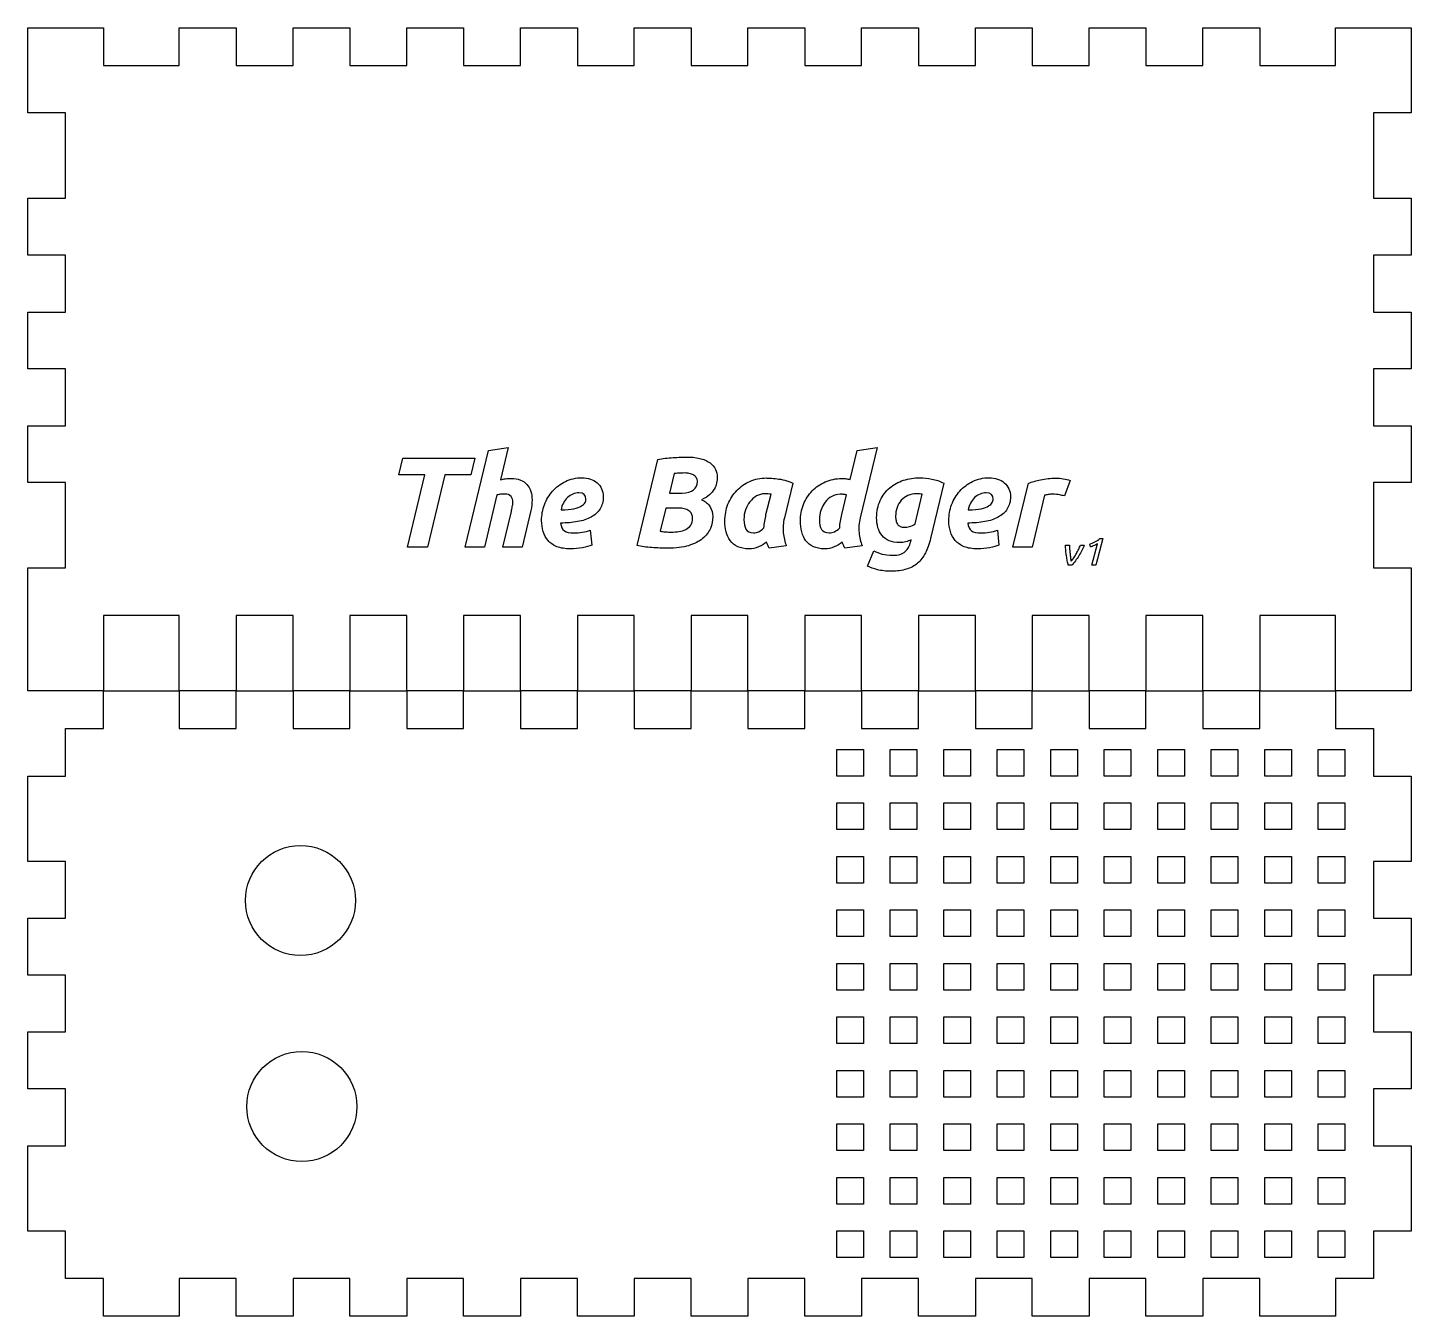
# Model space of a CAD drawing. Extents: x 6 to 364, y 2 to 138.
# Drawn here: x 6.4 to 152.4, y 2.4 to 138.3 of the extents above; entities that cross this region are included whole.
import ezdxf

# ---------------------------------------------------------------- set-up
doc = ezdxf.new("R2010")
doc.units = 0
doc.layers.add('cut', color=7, linetype='CONTINUOUS')
doc.layers.add('engrave', color=7, linetype='CONTINUOUS')

msp = doc.modelspace()

# ---------------------------------------------------------------- linework, layer by layer
at = {"layer": 'cut', "color": 1}
for points in [[(94.350077, 138.349995), (100.350082, 138.349995), (100.350082, 134.349991), (106.350087, 134.349991), (106.350087, 138.349995), (112.350092, 138.349995), (112.350092, 134.349991), (118.350097, 134.349991), (118.350097, 138.349995), (124.350102, 138.349995), (124.350102, 134.349991), (130.350107, 134.349991), (130.350107, 138.349995), (136.350112, 138.349995), (136.350112, 134.349991), (144.350119, 134.349991), (144.350119, 138.349995), (152.350125, 138.349995), (152.350125, 129.349987), (148.350122, 129.349987), (148.350122, 120.34998), (152.350125, 120.34998), (152.350125, 114.349975), (148.350122, 114.349975), (148.350122, 108.34997), (152.350125, 108.34997), (152.350125, 102.349965), (148.350122, 102.349965), (148.350122, 96.34996), (152.350125, 96.34996), (152.350125, 90.349955), (148.350122, 90.349955), (148.350122, 81.349948), (152.350125, 81.349948), (152.350125, 68.398826), (144.350119, 68.398826), (144.350119, 76.349944), (136.350112, 76.349944), (136.350112, 68.398826), (130.350107, 68.398826), (130.350107, 76.349944), (124.350102, 76.349944), (124.350102, 68.398826), (118.350097, 68.398826), (118.350097, 76.349944), (112.350092, 76.349944), (112.350092, 68.398826), (106.350087, 68.398826), (106.350087, 76.349944), (100.350082, 76.349944), (100.350082, 68.398826), (94.350077, 68.398826), (94.350077, 76.349944), (88.350073, 76.349944), (88.350073, 68.398826), (82.350068, 68.398826), (82.350068, 76.349944), (76.350063, 76.349944), (76.350063, 68.398826), (70.350058, 68.398826), (70.350058, 76.349944), (64.350053, 76.349944), (64.350053, 68.398826), (58.350048, 68.398826), (58.350048, 76.349944), (52.350043, 76.349944), (52.350043, 68.398826), (46.350038, 68.398826), (46.350038, 76.349944), (40.350033, 76.349944), (40.350033, 68.398826), (34.350028, 68.398826), (34.350028, 76.349944), (28.350023, 76.349944), (28.350023, 68.398826), (22.350018, 68.398826), (22.350018, 76.349944), (14.350012, 76.349944), (14.350012, 68.398826), (6.350005, 68.398826), (6.350005, 81.349948), (10.350008, 81.349948), (10.350008, 90.349955), (6.350005, 90.349955), (6.350005, 96.34996), (10.350008, 96.34996), (10.350008, 102.349965), (6.350005, 102.349965), (6.350005, 108.34997), (10.350008, 108.34997), (10.350008, 114.349975), (6.350005, 114.349975), (6.350005, 120.34998), (10.350008, 120.34998), (10.350008, 129.349987), (6.350005, 129.349987), (6.350005, 138.349995), (14.350012, 138.349995), (14.350012, 134.349991), (22.350018, 134.349991), (22.350018, 138.349995), (28.350023, 138.349995), (28.350023, 134.349991), (34.350028, 134.349991), (34.350028, 138.349995), (40.350033, 138.349995), (40.350033, 134.349991), (46.350038, 134.349991), (46.350038, 138.349995), (52.350043, 138.349995), (52.350043, 134.349991), (58.350048, 134.349991), (58.350048, 138.349995), (64.350053, 138.349995), (64.350053, 134.349991), (70.350058, 134.349991), (70.350058, 138.349995), (76.350063, 138.349995), (76.350063, 134.349991), (82.350068, 134.349991), (82.350068, 138.349995), (88.350073, 138.349995), (88.350073, 134.349991), (94.350077, 134.349991), (94.350077, 138.349995)], [(94.350077, 64.398826), (100.350082, 64.398826), (100.350082, 68.398829), (106.350087, 68.398829), (106.350087, 64.398826), (112.350092, 64.398826), (112.350092, 68.398829), (118.350097, 68.398829), (118.350097, 64.398826), (124.350102, 64.398826), (124.350102, 68.398829), (130.350107, 68.398829), (130.350107, 64.398826), (136.350112, 64.398826), (136.350112, 68.398829), (144.350119, 68.398829), (144.350119, 64.398826), (148.350122, 64.398826), (148.350122, 59.398822), (152.350125, 59.398822), (152.350125, 50.398814), (148.350122, 50.398814), (148.350122, 44.398809), (152.350125, 44.398809), (152.350125, 38.398804), (148.350122, 38.398804), (148.350122, 32.398799), (152.350125, 32.398799), (152.350125, 26.398794), (148.350122, 26.398794), (148.350122, 20.39879), (152.350125, 20.39879), (152.350125, 11.398782), (148.350122, 11.398782), (148.350122, 6.398778), (144.350119, 6.398778), (144.350119, 2.398775), (136.350112, 2.398775), (136.350112, 6.398778), (130.350107, 6.398778), (130.350107, 2.398775), (124.350102, 2.398775), (124.350102, 6.398778), (118.350097, 6.398778), (118.350097, 2.398775), (112.350092, 2.398775), (112.350092, 6.398778), (106.350087, 6.398778), (106.350087, 2.398775), (100.350082, 2.398775), (100.350082, 6.398778), (94.350077, 6.398778), (94.350077, 2.398775), (88.350073, 2.398775), (88.350073, 6.398778), (82.350068, 6.398778), (82.350068, 2.398775), (76.350063, 2.398775), (76.350063, 6.398778), (70.350058, 6.398778), (70.350058, 2.398775), (64.350053, 2.398775), (64.350053, 6.398778), (58.350048, 6.398778), (58.350048, 2.398775), (52.350043, 2.398775), (52.350043, 6.398778), (46.350038, 6.398778), (46.350038, 2.398775), (40.350033, 2.398775), (40.350033, 6.398778), (34.350028, 6.398778), (34.350028, 2.398775), (28.350023, 2.398775), (28.350023, 6.398778), (22.350018, 6.398778), (22.350018, 2.398775), (14.350012, 2.398775), (14.350012, 6.398778), (10.350008, 6.398778), (10.350008, 11.398782), (6.350005, 11.398782), (6.350005, 20.39879), (10.350008, 20.39879), (10.350008, 26.398794), (6.350005, 26.398794), (6.350005, 32.398799), (10.350008, 32.398799), (10.350008, 38.398804), (6.350005, 38.398804), (6.350005, 44.398809), (10.350008, 44.398809), (10.350008, 50.398814), (6.350005, 50.398814), (6.350005, 59.398822), (10.350008, 59.398822), (10.350008, 64.398826), (14.350012, 64.398826), (14.350012, 68.398829), (22.350018, 68.398829), (22.350018, 64.398826), (28.350023, 64.398826), (28.350023, 68.398829), (34.350028, 68.398829), (34.350028, 64.398826), (40.350033, 64.398826), (40.350033, 68.398829), (46.350038, 68.398829), (46.350038, 64.398826), (52.350043, 64.398826), (52.350043, 68.398829), (58.350048, 68.398829), (58.350048, 64.398826), (64.350053, 64.398826), (64.350053, 68.398829), (70.350058, 68.398829), (70.350058, 64.398826), (76.350063, 64.398826), (76.350063, 68.398829), (82.350068, 68.398829), (82.350068, 64.398826), (88.350073, 64.398826), (88.350073, 68.398829), (94.350077, 68.398829), (94.350077, 64.398826)], [(91.722092, 62.210046), (94.544331, 62.210046), (94.544331, 59.387746), (91.722092, 59.387746), (91.722092, 62.210046)], [(97.366571, 62.209978), (100.188804, 62.209978), (100.188804, 59.387683), (97.366571, 59.387683), (97.366571, 62.209978)], [(103.011052, 62.209978), (105.833288, 62.209978), (105.833288, 59.387681), (103.011052, 59.387681), (103.011052, 62.209978)], [(108.655505, 62.210046), (111.477741, 62.210046), (111.477741, 59.387749), (108.655505, 59.387749), (108.655505, 62.210046)], [(114.299992, 62.210046), (117.122225, 62.210046), (117.122225, 59.387751), (114.299992, 59.387751), (114.299992, 62.210046)], [(119.944453, 62.210046), (122.766689, 62.210046), (122.766689, 59.387749), (119.944453, 59.387749), (119.944453, 62.210046)], [(125.588923, 62.210105), (128.411159, 62.210105), (128.411159, 59.387808), (125.588923, 59.387808), (125.588923, 62.210105)], [(131.233384, 62.210046), (134.055615, 62.210046), (134.055615, 59.387753), (131.233384, 59.387753), (131.233384, 62.210046)], [(136.877874, 62.210046), (139.700107, 62.210046), (139.700107, 59.387751), (136.877874, 59.387751), (136.877874, 62.210046)], [(142.522318, 62.210105), (145.344552, 62.210105), (145.344552, 59.38781), (142.522318, 59.38781), (142.522318, 62.210105)], [(91.722092, 56.56561), (94.544333, 56.56561), (94.544333, 53.743308), (91.722092, 53.743308), (91.722092, 56.56561)], [(97.366571, 56.565559), (100.188807, 56.565559), (100.188807, 53.743262), (97.366571, 53.743262), (97.366571, 56.565559)], [(103.011052, 56.565559), (105.83329, 56.565559), (105.83329, 53.743259), (103.011052, 53.743259), (103.011052, 56.565559)], [(108.655505, 56.565618), (111.477743, 56.565618), (111.477743, 53.743319), (108.655505, 53.743319), (108.655505, 56.565618)], [(114.299992, 56.565618), (117.122228, 56.565618), (117.122228, 53.743321), (114.299992, 53.743321), (114.299992, 56.565618)], [(119.944453, 56.565618), (122.766691, 56.565618), (122.766691, 53.743319), (119.944453, 53.743319), (119.944453, 56.565618)], [(125.588923, 56.565677), (128.411161, 56.565677), (128.411161, 53.743378), (125.588923, 53.743378), (125.588923, 56.565677)], [(131.233384, 56.565627), (134.055618, 56.565627), (134.055618, 53.743332), (131.233384, 53.743332), (131.233384, 56.565627)], [(136.877874, 56.565627), (139.70011, 56.565627), (139.70011, 53.74333), (136.877874, 53.74333), (136.877874, 56.565627)], [(142.522318, 56.565689), (145.344554, 56.565689), (145.344554, 53.743392), (142.522318, 53.743392), (142.522318, 56.565689)], [(91.722092, 50.921081), (94.544333, 50.921081), (94.544333, 48.098779), (91.722092, 48.098779), (91.722092, 50.921081)], [(97.366571, 50.921027), (100.188807, 50.921027), (100.188807, 48.09873), (97.366571, 48.09873), (97.366571, 50.921027)], [(103.011052, 50.921018), (105.83329, 50.921018), (105.83329, 48.098719), (103.011052, 48.098719), (103.011052, 50.921018)], [(108.655505, 50.921089), (111.477743, 50.921089), (111.477743, 48.098789), (108.655505, 48.098789), (108.655505, 50.921089)], [(114.299992, 50.921097), (117.122228, 50.921097), (117.122228, 48.098801), (114.299992, 48.098801), (114.299992, 50.921097)], [(119.944453, 50.921089), (122.766691, 50.921089), (122.766691, 48.098789), (119.944453, 48.098789), (119.944453, 50.921089)], [(125.588923, 50.921157), (128.411161, 50.921157), (128.411161, 48.098857), (125.588923, 48.098857), (125.588923, 50.921157)], [(131.233384, 50.921106), (134.055618, 50.921106), (134.055618, 48.098811), (131.233384, 48.098811), (131.233384, 50.921106)], [(136.877874, 50.921097), (139.70011, 50.921097), (139.70011, 48.098801), (136.877874, 48.098801), (136.877874, 50.921097)], [(142.522318, 50.921165), (145.344554, 50.921165), (145.344554, 48.098868), (142.522318, 48.098868), (142.522318, 50.921165)], [(40.946672, 46.265797), (40.946672, 46.265797)], [(91.722092, 45.276636), (94.544336, 45.276636), (94.544336, 42.454332), (91.722092, 42.454332), (91.722092, 45.276636)], [(97.366571, 45.276599), (100.188809, 45.276599), (100.188809, 42.4543), (97.366571, 42.4543), (97.366571, 45.276599)], [(103.011052, 45.276582), (105.833293, 45.276582), (105.833293, 42.454281), (103.011052, 42.454281), (103.011052, 45.276582)], [(108.655505, 45.276653), (111.477746, 45.276653), (111.477746, 42.454351), (108.655505, 42.454351), (108.655505, 45.276653)], [(114.299992, 45.27667), (117.12223, 45.27667), (117.12223, 42.45437), (114.299992, 42.45437), (114.299992, 45.27667)], [(119.944453, 45.276653), (122.766694, 45.276653), (122.766694, 42.454351), (119.944453, 42.454351), (119.944453, 45.276653)], [(125.588923, 45.276721), (128.411164, 45.276721), (128.411164, 42.454419), (125.588923, 42.454419), (125.588923, 45.276721)], [(131.233384, 45.276687), (134.05562, 45.276687), (134.05562, 42.45439), (131.233384, 42.45439), (131.233384, 45.276687)], [(136.877874, 45.27667), (139.700112, 45.27667), (139.700112, 42.45437), (136.877874, 42.45437), (136.877874, 45.27667)], [(142.522318, 45.276738), (145.344556, 45.276738), (145.344556, 42.454438), (142.522318, 42.454438), (142.522318, 45.276738)], [(91.722092, 39.632113), (94.544333, 39.632113), (94.544333, 36.809811), (91.722092, 36.809811), (91.722092, 39.632113)], [(97.366571, 39.632087), (100.188807, 39.632087), (100.188807, 36.809791), (97.366571, 36.809791), (97.366571, 39.632087)], [(103.011052, 39.63207), (105.83329, 39.63207), (105.83329, 36.809771), (103.011052, 36.809771), (103.011052, 39.63207)], [(108.655505, 39.63213), (111.477743, 39.63213), (111.477743, 36.80983), (108.655505, 36.80983), (108.655505, 39.63213)], [(114.299992, 39.632155), (117.122228, 39.632155), (117.122228, 36.809858), (114.299992, 36.809858), (114.299992, 39.632155)], [(119.944453, 39.632138), (122.766691, 39.632138), (122.766691, 36.809838), (119.944453, 36.809838), (119.944453, 39.632138)], [(125.588923, 39.6322), (128.411161, 39.6322), (128.411161, 36.809901), (125.588923, 36.809901), (125.588923, 39.6322)], [(131.233384, 39.632172), (134.055618, 39.632172), (134.055618, 36.809877), (131.233384, 36.809877), (131.233384, 39.632172)], [(136.877874, 39.632155), (139.70011, 39.632155), (139.70011, 36.809858), (136.877874, 36.809858), (136.877874, 39.632155)], [(142.522318, 39.632217), (145.344554, 39.632217), (145.344554, 36.80992), (142.522318, 36.80992), (142.522318, 39.632217)], [(91.722092, 33.987685), (94.544336, 33.987685), (94.544336, 31.165381), (91.722092, 31.165381), (91.722092, 33.987685)], [(97.366571, 33.98766), (100.188809, 33.98766), (100.188809, 31.16536), (97.366571, 31.16536), (97.366571, 33.98766)], [(103.011052, 33.987651), (105.833293, 33.987651), (105.833293, 31.165349), (103.011052, 31.165349), (103.011052, 33.987651)], [(108.655505, 33.987702), (111.477746, 33.987702), (111.477746, 31.1654), (108.655505, 31.1654), (108.655505, 33.987702)], [(114.299992, 33.987719), (117.12223, 33.987719), (117.12223, 31.165419), (114.299992, 31.165419), (114.299992, 33.987719)], [(119.944453, 33.987702), (122.766694, 33.987702), (122.766694, 31.1654), (119.944453, 31.1654), (119.944453, 33.987702)], [(125.588923, 33.987764), (128.411164, 33.987764), (128.411164, 31.165462), (125.588923, 31.165462), (125.588923, 33.987764)], [(131.233384, 33.987764), (134.05562, 33.987764), (134.05562, 31.165467), (131.233384, 31.165467), (131.233384, 33.987764)], [(136.877874, 33.987727), (139.700112, 33.987727), (139.700112, 31.165428), (136.877874, 31.165428), (136.877874, 33.987727)], [(142.522318, 33.98779), (145.344556, 33.98779), (145.344556, 31.16549), (142.522318, 31.16549), (142.522318, 33.98779)], [(91.722092, 28.343131), (94.544336, 28.343131), (94.544336, 25.520826), (91.722092, 25.520826), (91.722092, 28.343131)], [(97.366571, 28.343131), (100.188809, 28.343131), (100.188809, 25.520831), (97.366571, 25.520831), (97.366571, 28.343131)], [(103.011052, 28.343094), (105.833293, 28.343094), (105.833293, 25.520792), (103.011052, 25.520792), (103.011052, 28.343094)], [(108.655505, 28.343164), (111.477746, 28.343164), (111.477746, 25.520863), (108.655505, 25.520863), (108.655505, 28.343164)], [(114.299992, 28.343198), (117.12223, 28.343198), (117.12223, 25.520899), (114.299992, 25.520899), (114.299992, 28.343198)], [(119.944453, 28.343164), (122.766694, 28.343164), (122.766694, 25.520863), (119.944453, 25.520863), (119.944453, 28.343164)], [(125.588923, 28.343215), (128.411164, 28.343215), (128.411164, 25.520913), (125.588923, 25.520913), (125.588923, 28.343215)], [(131.233384, 28.343215), (134.05562, 28.343215), (134.05562, 25.520919), (131.233384, 25.520919), (131.233384, 28.343215)], [(136.877874, 28.343198), (139.700112, 28.343198), (139.700112, 25.520899), (136.877874, 25.520899), (136.877874, 28.343198)], [(142.522318, 28.343266), (145.344556, 28.343266), (145.344556, 25.520967), (142.522318, 25.520967), (142.522318, 28.343266)], [(41.085031, 24.531809), (41.085031, 24.531809)], [(91.722092, 22.698703), (94.544338, 22.698703), (94.544338, 19.876396), (91.722092, 19.876396), (91.722092, 22.698703)], [(97.366571, 22.698703), (100.188812, 22.698703), (100.188812, 19.876401), (97.366571, 19.876401), (97.366571, 22.698703)], [(103.011052, 22.698666), (105.833295, 22.698666), (105.833295, 19.876362), (103.011052, 19.876362), (103.011052, 22.698666)], [(108.655505, 22.698737), (111.477748, 22.698737), (111.477748, 19.876433), (108.655505, 19.876433), (108.655505, 22.698737)], [(114.299992, 22.698771), (117.122232, 22.698771), (117.122232, 19.876469), (114.299992, 19.876469), (114.299992, 22.698771)], [(119.944453, 22.698737), (122.766696, 22.698737), (122.766696, 19.876433), (119.944453, 19.876433), (119.944453, 22.698737)], [(125.588923, 22.698805), (128.411166, 22.698805), (128.411166, 19.8765), (125.588923, 19.8765), (125.588923, 22.698805)], [(131.233384, 22.698805), (134.055622, 22.698805), (134.055622, 19.876505), (131.233384, 19.876505), (131.233384, 22.698805)], [(136.877874, 22.698771), (139.700115, 22.698771), (139.700115, 19.876469), (136.877874, 19.876469), (136.877874, 22.698771)], [(142.522318, 22.698839), (145.344559, 22.698839), (145.344559, 19.876537), (142.522318, 19.876537), (142.522318, 22.698839)], [(91.722075, 17.05425), (94.544321, 17.05425), (94.544321, 14.231944), (91.722075, 14.231944), (91.722075, 17.05425)], [(97.366571, 17.054267), (100.188812, 17.054267), (100.188812, 14.231965), (97.366571, 14.231965), (97.366571, 17.054267)], [(103.011035, 17.05423), (105.833278, 17.05423), (105.833278, 14.231926), (103.011035, 14.231926), (103.011035, 17.05423)], [(108.655488, 17.054284), (111.477731, 17.054284), (111.477731, 14.23198), (108.655488, 14.23198), (108.655488, 17.054284)], [(114.299992, 17.054318), (117.122232, 17.054318), (117.122232, 14.232016), (114.299992, 14.232016), (114.299992, 17.054318)], [(119.944436, 17.054284), (122.766679, 17.054284), (122.766679, 14.23198), (119.944436, 14.23198), (119.944436, 17.054284)], [(125.588906, 17.054352), (128.411149, 17.054352), (128.411149, 14.232047), (125.588906, 14.232047), (125.588906, 17.054352)], [(131.233384, 17.054369), (134.055622, 17.054369), (134.055622, 14.232069), (131.233384, 14.232069), (131.233384, 17.054369)], [(136.877874, 17.054335), (139.700115, 17.054335), (139.700115, 14.232033), (136.877874, 14.232033), (136.877874, 17.054335)], [(142.522318, 17.054386), (145.344559, 17.054386), (145.344559, 14.232084), (142.522318, 14.232084), (142.522318, 17.054386)], [(91.722075, 11.409823), (94.544324, 11.409823), (94.544324, 8.587514), (91.722075, 8.587514), (91.722075, 11.409823)], [(97.366571, 11.40984), (100.188814, 11.40984), (100.188814, 8.587535), (97.366571, 8.587535), (97.366571, 11.40984)], [(103.011035, 11.409806), (105.833281, 11.409806), (105.833281, 8.587499), (103.011035, 8.587499), (103.011035, 11.409806)], [(108.655488, 11.409857), (111.477733, 11.409857), (111.477733, 8.58755), (108.655488, 8.58755), (108.655488, 11.409857)], [(114.299992, 11.40989), (117.122235, 11.40989), (117.122235, 8.587586), (114.299992, 8.587586), (114.299992, 11.40989)], [(119.944436, 11.409857), (122.766682, 11.409857), (122.766682, 8.58755), (119.944436, 8.58755), (119.944436, 11.409857)], [(125.588906, 11.409924), (128.411151, 11.409924), (128.411151, 8.587618), (125.588906, 8.587618), (125.588906, 11.409924)], [(131.233384, 11.409941), (134.055625, 11.409941), (134.055625, 8.587639), (131.233384, 8.587639), (131.233384, 11.409941)], [(136.877874, 11.409907), (139.700117, 11.409907), (139.700117, 8.587603), (136.877874, 8.587603), (136.877874, 11.409907)], [(142.522318, 11.409958), (145.344561, 11.409958), (145.344561, 8.587654), (142.522318, 8.587654), (142.522318, 11.409958)]]:
    msp.add_lwpolyline(points, dxfattribs=at)
for points in [[(29.332209, 46.265797), (29.332209, 49.473041), (31.932195, 52.073029), (35.139441, 52.073029)], [(35.139441, 52.073029), (38.346687, 52.073029), (40.946672, 49.473041), (40.946672, 46.265797)], [(35.139441, 40.458565), (31.932195, 40.458565), (29.332209, 43.05855), (29.332209, 46.265797)], [(40.946672, 46.265797), (40.946672, 43.05855), (38.346687, 40.458565), (35.139441, 40.458565)], [(29.470567, 24.531809), (29.470567, 27.739052), (32.070553, 30.339041), (35.277799, 30.339041)], [(35.277799, 30.339041), (38.485045, 30.339041), (41.085031, 27.739052), (41.085031, 24.531809)], [(35.277799, 18.724577), (32.070553, 18.724577), (29.470567, 21.324561), (29.470567, 24.531809)], [(41.085031, 24.531809), (41.085031, 21.324561), (38.485045, 18.724577), (35.277799, 18.724577)]]:
    msp.add_open_spline(points, degree=3, dxfattribs=at)
at = {"layer": 'engrave', "color": 3}
for points in [[(55.8597, 89.053302), (54.54567, 83.553349), (52.527217, 83.553349), (54.96562, 93.740451), (57.065353, 94.065571), (56.239006, 90.665355)], [(93.141218, 90.678902), (93.872738, 93.740451), (95.972475, 94.065571), (94.184312, 86.628445)], [(53.546603, 92.941198), (53.11311, 91.166582), (50.363134, 91.166582), (48.534334, 83.553349), (46.421051, 83.553349), (48.249851, 91.166582), (45.499878, 91.166582), (45.933371, 92.941198), (53.546603, 92.941198)], [(70.666009, 83.715909), (72.833475, 92.792184)], [(74.567452, 91.302048), (74.079772, 89.242955)], [(116.354084, 90.570528), (115.75803, 88.944928)], [(74.079772, 89.242955), (75.407345, 89.242955)], [(84.256076, 86.980659), (84.784398, 89.121035)], [(87.073785, 90.313142), (86.193252, 86.628445)], [(92.247138, 86.980659), (92.748365, 89.066848)], [(99.980171, 86.018845), (100.725238, 89.121035)], [(103.014627, 90.313142), (101.619318, 84.447429)], [(113.644748, 89.026208), (112.330721, 83.553349), (110.312265, 83.553349), (111.937868, 90.299595)], [(73.686918, 87.657992), (73.104409, 85.219592)], [(75.149958, 87.657992), (73.686918, 87.657992)], [(59.436022, 87.400605), (58.514849, 83.553349), (56.496393, 83.553349), (57.390473, 87.319325)], [(65.714273, 85.341512), (65.863286, 83.756549)], [(108.682643, 85.341512), (108.831656, 83.756549)], [(86.396452, 83.688816), (84.594745, 83.431429)], [(94.387512, 83.688816), (92.585805, 83.431429)], [(99.519585, 84.068123), (99.573771, 84.325509)], [(115.861349, 83.753691), (116.276828, 83.753691)], [(117.426008, 83.753691), (117.841487, 83.753691)], [(118.484469, 83.563127), (118.418169, 83.875328)], [(119.48781, 84.45513), (119.78395, 84.45513), (119.050231, 81.645319), (118.63917, 81.645319), (119.227031, 83.895601)], [(94.967899, 81.54844), (95.645235, 83.146949)], [(116.52875, 81.645319), (116.153049, 81.645319)]]:
    msp.add_lwpolyline(points, dxfattribs=at)
for points in [[(72.833475, 92.792184), (73.348246, 92.891518), (73.885597, 92.959251), (74.445532, 92.995384)], [(74.445532, 92.995384), (75.014486, 93.0315), (75.533775, 93.049563), (76.003398, 93.049571)], [(76.003398, 93.049571), (76.545259, 93.049563), (77.010361, 92.99086), (77.398708, 92.873464)], [(77.398708, 92.873464), (77.796068, 92.765083), (78.116673, 92.616069), (78.360521, 92.426424)], [(78.360521, 92.426424), (78.613384, 92.236763), (78.798521, 92.010985), (78.915934, 91.749091)], [(56.239006, 90.665355), (56.419623, 90.701474), (56.600245, 90.733083), (56.780873, 90.760182)], [(56.780873, 90.760182), (56.970521, 90.787275), (57.155658, 90.800816), (57.336286, 90.800822)], [(57.336286, 90.800822), (57.724618, 90.800816), (58.05877, 90.742114), (58.338742, 90.624715)], [(58.338742, 90.624715), (58.618698, 90.516336), (58.848992, 90.358291), (59.029622, 90.150582)], [(63.086217, 90.475702), (63.619047, 90.737598), (64.206069, 90.868549), (64.847284, 90.868555)], [(64.847284, 90.868555), (65.163367, 90.868549), (65.456878, 90.823394), (65.72782, 90.733088)], [(65.72782, 90.733088), (65.998745, 90.642771), (66.233554, 90.51182), (66.432246, 90.340235)], [(75.055132, 91.342688), (74.838379, 91.333657), (74.675819, 91.32011), (74.567452, 91.302048)], [(75.664732, 91.369782), (75.475073, 91.369776), (75.271873, 91.36075), (75.055132, 91.342688)], [(76.165958, 91.315595), (76.003393, 91.351714), (75.836317, 91.369776), (75.664732, 91.369782)], [(76.599454, 91.166582), (76.47301, 91.238825), (76.328513, 91.288496), (76.165958, 91.315595)], [(76.897481, 90.868555), (76.825224, 90.994985), (76.725881, 91.094327), (76.599454, 91.166582)], [(77.019401, 90.435062), (77.019393, 90.606647), (76.978753, 90.751145), (76.897481, 90.868555)], [(78.915934, 91.749091), (79.042361, 91.496211), (79.105579, 91.225278), (79.105588, 90.936288)], [(79.105588, 90.936288), (79.105579, 90.737598), (79.08301, 90.529883), (79.037854, 90.313142)], [(82.562742, 90.489248), (83.095572, 90.724051), (83.673563, 90.841456), (84.296716, 90.841462)], [(84.296716, 90.841462), (84.37799, 90.841456), (84.517972, 90.836946), (84.716665, 90.827915)], [(84.716665, 90.827915), (84.924372, 90.818884), (85.159181, 90.7963), (85.421092, 90.760182)], [(85.421092, 90.760182), (85.682985, 90.733088), (85.958434, 90.683411), (86.247438, 90.611168)], [(86.247438, 90.611168), (86.536425, 90.538914), (86.811874, 90.439571), (87.073785, 90.313142)], [(90.513162, 90.435062), (91.045995, 90.669865), (91.628502, 90.787269), (92.260685, 90.787275)], [(92.260685, 90.787275), (92.423237, 90.787269), (92.57225, 90.778244), (92.707725, 90.760182)], [(92.707725, 90.760182), (92.852214, 90.742119), (92.996712, 90.71502), (93.141218, 90.678902)], [(97.311475, 89.798368), (97.735935, 90.150576), (98.219099, 90.416994), (98.760971, 90.597622)], [(98.760971, 90.597622), (99.311863, 90.778238), (99.885339, 90.868549), (100.481398, 90.868555)], [(100.481398, 90.868555), (100.914886, 90.868549), (101.343863, 90.823394), (101.768334, 90.733088)], [(101.768334, 90.733088), (102.192788, 90.642771), (102.608219, 90.502789), (103.014627, 90.313142)], [(106.05459, 90.475702), (106.58742, 90.737598), (107.174442, 90.868549), (107.815656, 90.868555)], [(107.815656, 90.868555), (108.13174, 90.868549), (108.425251, 90.823394), (108.69619, 90.733088)], [(108.69619, 90.733088), (108.967117, 90.642771), (109.201926, 90.51182), (109.400619, 90.340235)], [(111.937868, 90.299595), (112.326203, 90.426025), (112.759696, 90.543429), (113.238348, 90.651808)], [(113.238348, 90.651808), (113.726025, 90.769207), (114.272407, 90.827909), (114.877497, 90.827915)], [(114.877497, 90.827915), (115.103269, 90.827909), (115.351625, 90.805337), (115.622564, 90.760182)], [(115.622564, 90.760182), (115.902523, 90.724051), (116.146363, 90.660834), (116.354084, 90.570528)], [(56.239006, 89.121035), (56.112565, 89.102973), (55.98613, 89.080389), (55.8597, 89.053302)], [(56.658953, 89.148128), (56.51445, 89.148123), (56.374467, 89.139097), (56.239006, 89.121035)], [(57.349833, 88.890742), (57.232423, 89.062327), (57.00213, 89.148123), (56.658953, 89.148128)], [(59.029622, 90.150582), (59.210236, 89.951891), (59.345703, 89.712567), (59.436022, 89.432608)], [(59.436022, 89.432608), (59.526325, 89.152638), (59.571481, 88.850096), (59.571489, 88.524982)], [(60.878107, 88.023752), (61.08582, 88.565616), (61.374816, 89.044265), (61.745094, 89.459702)], [(61.745094, 89.459702), (62.115367, 89.884158), (62.562407, 90.222825), (63.086217, 90.475702)], [(64.522164, 89.270048), (64.061571, 89.270043), (63.655171, 89.102967), (63.302964, 88.768822)], [(65.253684, 88.619808), (65.253678, 89.053296), (65.009838, 89.270043), (64.522164, 89.270048)], [(66.432246, 90.340235), (66.639954, 90.168638), (66.797998, 89.956407), (66.90638, 89.703542)], [(66.90638, 89.703542), (67.023776, 89.459696), (67.082478, 89.179731), (67.082486, 88.863648)], [(75.407345, 89.242955), (75.949206, 89.242949), (76.35109, 89.360354), (76.613001, 89.595168)], [(76.613001, 89.595168), (76.883926, 89.829971), (77.019393, 90.109936), (77.019401, 90.435062)], [(78.292788, 89.066848), (78.085064, 88.877189), (77.809615, 88.705598), (77.466441, 88.552075)], [(78.794014, 89.662902), (78.676601, 89.45518), (78.509526, 89.256496), (78.292788, 89.066848)], [(79.037854, 90.313142), (79.001721, 90.096389), (78.920441, 89.879643), (78.794014, 89.662902)], [(80.246259, 88.077939), (80.472037, 88.628834), (80.779095, 89.107483), (81.167433, 89.513888)], [(81.167433, 89.513888), (81.564802, 89.929314), (82.029904, 90.254434), (82.562742, 90.489248)], [(84.120609, 89.175222), (83.813545, 89.175216), (83.52455, 89.098451), (83.253622, 88.944928)], [(84.459278, 89.161675), (84.368959, 89.170706), (84.25607, 89.175222), (84.120609, 89.175222)], [(84.784398, 89.121035), (84.666985, 89.139097), (84.558612, 89.152638), (84.459278, 89.161675)], [(88.210226, 88.037299), (88.436004, 88.588194), (88.743062, 89.066843), (89.131402, 89.473248)], [(89.131402, 89.473248), (89.519737, 89.879643), (89.980324, 90.200247), (90.513162, 90.435062)], [(92.084576, 89.121035), (91.768481, 89.121029), (91.474973, 89.044265), (91.204042, 88.890742)], [(92.328418, 89.121035), (92.265192, 89.121029), (92.183912, 89.121029), (92.084576, 89.121035)], [(92.477432, 89.107488), (92.441299, 89.116519), (92.391628, 89.121035), (92.328418, 89.121035)], [(92.599352, 89.093942), (92.563219, 89.102973), (92.522579, 89.107488), (92.477432, 89.107488)], [(92.748365, 89.066848), (92.69417, 89.075879), (92.644499, 89.08491), (92.599352, 89.093942)], [(96.309022, 88.470795), (96.56189, 89.003625), (96.896041, 89.446149), (97.311475, 89.798368)], [(100.156278, 89.175222), (99.81309, 89.175216), (99.506032, 89.111998), (99.235105, 88.985568)], [(100.725238, 89.121035), (100.571703, 89.157154), (100.38205, 89.175216), (100.156278, 89.175222)], [(103.84648, 88.023752), (104.054193, 88.565616), (104.343189, 89.044265), (104.713467, 89.459702)], [(104.713467, 89.459702), (105.08374, 89.884158), (105.53078, 90.222825), (106.05459, 90.475702)], [(107.490536, 89.270048), (107.029944, 89.270043), (106.623544, 89.102967), (106.271336, 88.768822)], [(108.222056, 88.619808), (108.222051, 89.053296), (107.978211, 89.270043), (107.490536, 89.270048)], [(109.400619, 90.340235), (109.608326, 90.168638), (109.766371, 89.956407), (109.874753, 89.703542)], [(109.874753, 89.703542), (109.992149, 89.459696), (110.050851, 89.179731), (110.050859, 88.863648)], [(114.024054, 89.093942), (113.870523, 89.075879), (113.744087, 89.053296), (113.644748, 89.026208)], [(114.444001, 89.134582), (114.317563, 89.134576), (114.17758, 89.121035), (114.024054, 89.093942)], [(115.216164, 89.066848), (115.044567, 89.111998), (114.78718, 89.134576), (114.444001, 89.134582)], [(115.75803, 88.944928), (115.577403, 88.990078), (115.39678, 89.030718), (115.216164, 89.066848)], [(57.539486, 88.294685), (57.539481, 88.529491), (57.476263, 88.728176), (57.349833, 88.890742)], [(57.390473, 87.319325), (57.426592, 87.472851), (57.458201, 87.635411), (57.4853, 87.807005)], [(57.4853, 87.807005), (57.521418, 87.978594), (57.539481, 88.141154), (57.539486, 88.294685)], [(59.571489, 88.524982), (59.571481, 88.145669), (59.526325, 87.770878), (59.436022, 87.400605)], [(60.580081, 86.343965), (60.580081, 86.921954), (60.679423, 87.481883), (60.878107, 88.023752)], [(63.302964, 88.768822), (62.959776, 88.443696), (62.733998, 88.010203), (62.62563, 87.468339)], [(62.62563, 87.468339), (63.185554, 87.486401), (63.637109, 87.531554), (63.980297, 87.603805)], [(63.980297, 87.603805), (64.323474, 87.685083), (64.589891, 87.779909), (64.77955, 87.888285)], [(64.77955, 87.888285), (64.969198, 87.996656), (65.095634, 88.11406), (65.158857, 88.240499)], [(65.158857, 88.240499), (65.222069, 88.366931), (65.253678, 88.493367), (65.253684, 88.619808)], [(67.082486, 88.863648), (67.082478, 88.3579), (66.969589, 87.928923), (66.74382, 87.576712)], [(75.773105, 87.563165), (75.601508, 87.62638), (75.393793, 87.657989), (75.149958, 87.657992)], [(77.466441, 88.552075), (77.872833, 88.371447), (78.170859, 88.123091), (78.360521, 87.807005)], [(78.360521, 87.807005), (78.550166, 87.499945), (78.644993, 87.156763), (78.645001, 86.777459)], [(79.921139, 86.316872), (79.921139, 86.940016), (80.029513, 87.527038), (80.246259, 88.077939)], [(82.562742, 88.335325), (82.364055, 88.091483), (82.20601, 87.807003), (82.088609, 87.481885)], [(83.253622, 88.944928), (82.991714, 88.791394), (82.761421, 88.588194), (82.562742, 88.335325)], [(87.885106, 86.303325), (87.885106, 86.917438), (87.99348, 87.495429), (88.210226, 88.037299)], [(90.499616, 88.294685), (90.30996, 88.041811), (90.160946, 87.752816), (90.052576, 87.427699)], [(91.204042, 88.890742), (90.933106, 88.746238), (90.698297, 88.547554), (90.499616, 88.294685)], [(95.929715, 86.655539), (95.929712, 87.3419), (96.056148, 87.946985), (96.309022, 88.470795)], [(98.083635, 87.739272), (97.98429, 87.450274), (97.934619, 87.1387), (97.934622, 86.804552)], [(98.530678, 88.497888), (98.341019, 88.290167), (98.192006, 88.037296), (98.083635, 87.739272)], [(99.235105, 88.985568), (98.964166, 88.868158), (98.729357, 88.705598), (98.530678, 88.497888)], [(103.548454, 86.343965), (103.548451, 86.921954), (103.647793, 87.481883), (103.84648, 88.023752)], [(106.271336, 88.768822), (105.928149, 88.443696), (105.702371, 88.010203), (105.594, 87.468339)], [(105.594, 87.468339), (106.153926, 87.486401), (106.605482, 87.531554), (106.94867, 87.603805)], [(106.94867, 87.603805), (107.291846, 87.685083), (107.558264, 87.779909), (107.747923, 87.888285)], [(107.747923, 87.888285), (107.937571, 87.996656), (108.064006, 88.11406), (108.12723, 88.240499)], [(108.12723, 88.240499), (108.190442, 88.366931), (108.222051, 88.493367), (108.222056, 88.619808)], [(110.050859, 88.863648), (110.050851, 88.3579), (109.937962, 87.928923), (109.712193, 87.576712)], [(60.742641, 85.192499), (60.634267, 85.55374), (60.580081, 85.937563), (60.580081, 86.343965)], [(64.37315, 86.235592), (63.822247, 86.136247), (63.221678, 86.086576), (62.571444, 86.086579)], [(65.795553, 86.709725), (65.398176, 86.492976), (64.924042, 86.334931), (64.37315, 86.235592)], [(66.74382, 87.576712), (66.518034, 87.224496), (66.201945, 86.9355), (65.795553, 86.709725)], [(76.206598, 87.319325), (76.098219, 87.418665), (75.953721, 87.499945), (75.773105, 87.563165)], [(76.436892, 86.980659), (76.39173, 87.107091), (76.314966, 87.21998), (76.206598, 87.319325)], [(76.314972, 85.869832), (76.450433, 86.059483), (76.518166, 86.303323), (76.518174, 86.601352)], [(76.518174, 86.601352), (76.518166, 86.727785), (76.491081, 86.85422), (76.436892, 86.980659)], [(78.645001, 86.777459), (78.644993, 86.343963), (78.559197, 85.924016), (78.387614, 85.517619)], [(80.056606, 85.165405), (79.966295, 85.526647), (79.921139, 85.910469), (79.921139, 86.316872)], [(82.088609, 87.481885), (81.980233, 87.156763), (81.926046, 86.818096), (81.926049, 86.465885)], [(81.926049, 86.465885), (81.926046, 86.032389), (81.998295, 85.689207), (82.142796, 85.436339)], [(84.039329, 85.585352), (84.057391, 85.811127), (84.084479, 86.045936), (84.120609, 86.289779)], [(84.120609, 86.289779), (84.165759, 86.542647), (84.210914, 86.77294), (84.256076, 86.980659)], [(86.193252, 86.628445), (86.066808, 86.113669), (86.030683, 85.59438), (86.084878, 85.070576)], [(88.020573, 85.151859), (87.930262, 85.5131), (87.885106, 85.896923), (87.885106, 86.303325)], [(90.052576, 87.427699), (89.9442, 87.111607), (89.890013, 86.786487), (89.890016, 86.452339)], [(89.890016, 86.452339), (89.890013, 86.018843), (89.962262, 85.67566), (90.106762, 85.422792)], [(92.030389, 85.585352), (92.048451, 85.811127), (92.075539, 86.045936), (92.111669, 86.289779)], [(92.111669, 86.289779), (92.156819, 86.542647), (92.201974, 86.77294), (92.247138, 86.980659)], [(94.184312, 86.628445), (94.057868, 86.113669), (94.021743, 85.59438), (94.075938, 85.070576)], [(96.065182, 85.598899), (95.974868, 85.924016), (95.929712, 86.276229), (95.929715, 86.655539)], [(97.934622, 86.804552), (97.934619, 86.641989), (97.948168, 86.48846), (97.975262, 86.343965)], [(97.975262, 86.343965), (98.002355, 86.208496), (98.052023, 86.086576), (98.124275, 85.978205)], [(103.711014, 85.192499), (103.602637, 85.55374), (103.548451, 85.937563), (103.548454, 86.343965)], [(107.341523, 86.235592), (106.79062, 86.136247), (106.190051, 86.086576), (105.539814, 86.086579)], [(108.763923, 86.709725), (108.366549, 86.492976), (107.892415, 86.334931), (107.341523, 86.235592)], [(109.712193, 87.576712), (109.486406, 87.224496), (109.170317, 86.9355), (108.763923, 86.709725)], [(61.257414, 84.244229), (61.022602, 84.515163), (60.851014, 84.831251), (60.742641, 85.192499)], [(62.571444, 86.086579), (62.634656, 85.707269), (62.770122, 85.436336), (62.977844, 85.273779)], [(62.977844, 85.273779), (63.194585, 85.120247), (63.533251, 85.043483), (63.993844, 85.043483)], [(63.993844, 85.043483), (64.282834, 85.043483), (64.576345, 85.06606), (64.874377, 85.111216)], [(64.874377, 85.111216), (65.172398, 85.165403), (65.452362, 85.242167), (65.714273, 85.341512)], [(73.104409, 85.219592), (73.248904, 85.192499), (73.429526, 85.169918), (73.646278, 85.151859)], [(73.646278, 85.151859), (73.87205, 85.142828), (74.079766, 85.138312), (74.269425, 85.138312)], [(74.269425, 85.138312), (74.540353, 85.138309), (74.80677, 85.156374), (75.068678, 85.192499)], [(75.068678, 85.192499), (75.339606, 85.237651), (75.57893, 85.314416), (75.786652, 85.422792)], [(75.786652, 85.422792), (76.003393, 85.531163), (76.179499, 85.680176), (76.314972, 85.869832)], [(78.387614, 85.517619), (78.216015, 85.120247), (77.940566, 84.763518), (77.561268, 84.447429)], [(80.490099, 84.230683), (80.291415, 84.501616), (80.146917, 84.813189), (80.056606, 85.165405)], [(82.142796, 85.436339), (82.28729, 85.183465), (82.553708, 85.057029), (82.942049, 85.057029)], [(82.942049, 85.057029), (83.149759, 85.057029), (83.334897, 85.097669), (83.497462, 85.178952)], [(83.497462, 85.178952), (83.669048, 85.260229), (83.84967, 85.395696), (84.039329, 85.585352)], [(86.084878, 85.070576), (86.139057, 84.555803), (86.242914, 84.095216), (86.396452, 83.688816)], [(88.467613, 84.217136), (88.268928, 84.488069), (88.119915, 84.799643), (88.020573, 85.151859)], [(90.106762, 85.422792), (90.260288, 85.178949), (90.531222, 85.057029), (90.919562, 85.057029)], [(90.919562, 85.057029), (91.127275, 85.057029), (91.316928, 85.097669), (91.488522, 85.178952)], [(91.488522, 85.178952), (91.660111, 85.260229), (91.84073, 85.395696), (92.030389, 85.585352)], [(94.075938, 85.070576), (94.130117, 84.555803), (94.233974, 84.095216), (94.387512, 83.688816)], [(96.498675, 84.772549), (96.309019, 85.007358), (96.164521, 85.282807), (96.065182, 85.598899)], [(97.257288, 84.217136), (96.950228, 84.352603), (96.697357, 84.53774), (96.498675, 84.772549)], [(98.124275, 85.978205), (98.196521, 85.87886), (98.295863, 85.79758), (98.422302, 85.734365)], [(98.422302, 85.734365), (98.548735, 85.671145), (98.706779, 85.639536), (98.896438, 85.639539)], [(98.896438, 85.639539), (99.022868, 85.639536), (99.189943, 85.662116), (99.397665, 85.707272)], [(99.397665, 85.707272), (99.614406, 85.752425), (99.808575, 85.856283), (99.980171, 86.018845)], [(104.225787, 84.244229), (103.990975, 84.515163), (103.819384, 84.831251), (103.711014, 85.192499)], [(105.539814, 86.086579), (105.603029, 85.707269), (105.738495, 85.436336), (105.946214, 85.273779)], [(105.946214, 85.273779), (106.162957, 85.120247), (106.501624, 85.043483), (106.962216, 85.043483)], [(106.962216, 85.043483), (107.251206, 85.043483), (107.544717, 85.06606), (107.84275, 85.111216)], [(107.84275, 85.111216), (108.140771, 85.165403), (108.420735, 85.242167), (108.682643, 85.341512)], [(62.192134, 83.593989), (61.812825, 83.756549), (61.501251, 83.973296), (61.257414, 84.244229)], [(63.614537, 83.363696), (63.054602, 83.363696), (62.580469, 83.44046), (62.192134, 83.593989)], [(64.887924, 83.485616), (64.49958, 83.404336), (64.075118, 83.363696), (63.614537, 83.363696)], [(65.863286, 83.756549), (65.610407, 83.657207), (65.285287, 83.566896), (64.887924, 83.485616)], [(72.210329, 83.499163), (71.641366, 83.544318), (71.126593, 83.616567), (70.666009, 83.715909)], [(73.876572, 83.431429), (73.334699, 83.431429), (72.779286, 83.454007), (72.210329, 83.499163)], [(76.084678, 83.702363), (75.479588, 83.52174), (74.743553, 83.431429), (73.876572, 83.431429)], [(77.561268, 84.447429), (77.181953, 84.140371), (76.689757, 83.892016), (76.084678, 83.702363)], [(81.275809, 83.593989), (80.959717, 83.756549), (80.697815, 83.96878), (80.490099, 84.230683)], [(82.440822, 83.363696), (81.989264, 83.363696), (81.600926, 83.44046), (81.275809, 83.593989)], [(83.470369, 83.566896), (83.163305, 83.431429), (82.820123, 83.363696), (82.440822, 83.363696)], [(84.310262, 84.081669), (84.057385, 83.873954), (83.777421, 83.702363), (83.470369, 83.566896)], [(84.445732, 83.743003), (84.400568, 83.842345), (84.355412, 83.955234), (84.310262, 84.081669)], [(84.594745, 83.431429), (84.54055, 83.539803), (84.490879, 83.64366), (84.445732, 83.743003)], [(89.253322, 83.593989), (88.937231, 83.747518), (88.675328, 83.955234), (88.467613, 84.217136)], [(90.418336, 83.363696), (89.966777, 83.363696), (89.57844, 83.44046), (89.253322, 83.593989)], [(91.447882, 83.566896), (91.140822, 83.431429), (90.79764, 83.363696), (90.418336, 83.363696)], [(92.301325, 84.081669), (92.048446, 83.873954), (91.763966, 83.702363), (91.447882, 83.566896)], [(92.436792, 83.743003), (92.391628, 83.842345), (92.346472, 83.955234), (92.301325, 84.081669)], [(92.585805, 83.431429), (92.53161, 83.539803), (92.481939, 83.64366), (92.436792, 83.743003)], [(98.354568, 84.027483), (97.930103, 84.027483), (97.564343, 84.0907), (97.257288, 84.217136)], [(98.991265, 84.108763), (98.792575, 84.054576), (98.580343, 84.027483), (98.354568, 84.027483)], [(98.937078, 83.079216), (99.235099, 83.332087), (99.429268, 83.661723), (99.519585, 84.068123)], [(99.573771, 84.325509), (99.393143, 84.235198), (99.198975, 84.162949), (98.991265, 84.108763)], [(101.619318, 84.447429), (101.483846, 83.860407), (101.303223, 83.354665), (101.077451, 82.930203)], [(105.160507, 83.593989), (104.781197, 83.756549), (104.469624, 83.973296), (104.225787, 84.244229)], [(106.58291, 83.363696), (106.022975, 83.363696), (105.548842, 83.44046), (105.160507, 83.593989)], [(107.856296, 83.485616), (107.467953, 83.404336), (107.043491, 83.363696), (106.58291, 83.363696)], [(108.831656, 83.756549), (108.57878, 83.657207), (108.25366, 83.566896), (107.856296, 83.485616)], [(115.896706, 83.17389), (115.879028, 83.365805), (115.867212, 83.55907), (115.861349, 83.753691)], [(116.276828, 83.753691), (116.279555, 83.62124), (116.285645, 83.47933), (116.294507, 83.32796)], [(116.294507, 83.32796), (116.306277, 83.179292), (116.319547, 83.029274), (116.334271, 82.877905)], [(117.006107, 82.86574), (117.094507, 83.019815), (117.175541, 83.173886), (117.249207, 83.32796)], [(117.249207, 83.32796), (117.322874, 83.482035), (117.381808, 83.623945), (117.426008, 83.753691)], [(117.841487, 83.753691), (117.776659, 83.575287), (117.694153, 83.39013), (117.593969, 83.198215)], [(118.418169, 83.875328), (118.594969, 83.934792), (118.774715, 84.010477), (118.957409, 84.102382)], [(118.687791, 83.628002), (118.617069, 83.603656), (118.549297, 83.582045), (118.484469, 83.563127)], [(118.891109, 83.713145), (118.826281, 83.683422), (118.758509, 83.655028), (118.687791, 83.628002)], [(119.076748, 83.802345), (119.02076, 83.772621), (118.958882, 83.742877), (118.891109, 83.713145)], [(118.957409, 84.102382), (119.143049, 84.196989), (119.319849, 84.31457), (119.48781, 84.45513)], [(119.227031, 83.895601), (119.185767, 83.865878), (119.135682, 83.834782), (119.076748, 83.802345)], [(95.645235, 83.146949), (95.925197, 83.020514), (96.214192, 82.91214), (96.512222, 82.821829)], [(96.512222, 82.821829), (96.819277, 82.731518), (97.194068, 82.686363), (97.636595, 82.686363)], [(97.636595, 82.686363), (98.214583, 82.686363), (98.648077, 82.817314), (98.937078, 83.079216)], [(100.251105, 81.860013), (99.925979, 81.57102), (99.533126, 81.358789), (99.072545, 81.22332)], [(101.077451, 82.930203), (100.860699, 82.496709), (100.58525, 82.13998), (100.251105, 81.860013)], [(115.963001, 82.614357), (115.936461, 82.795462), (115.914384, 82.981971), (115.896706, 83.17389)], [(116.051402, 82.099431), (116.018999, 82.264315), (115.989523, 82.435957), (115.963001, 82.614357)], [(116.153063, 81.645319), (116.117706, 81.783173), (116.083818, 81.934542), (116.051402, 82.099431)], [(116.334271, 82.877905), (116.348995, 82.729237), (116.366674, 82.584625), (116.38731, 82.444066)], [(116.38731, 82.444066), (116.407942, 82.306212), (116.430029, 82.180522), (116.45361, 82.066993)], [(116.45361, 82.066993), (116.542006, 82.169709), (116.633356, 82.289995), (116.72765, 82.427849)], [(116.900029, 82.099431), (116.773323, 81.929139), (116.649561, 81.777766), (116.52875, 81.645319)], [(116.72765, 82.427849), (116.824885, 82.568404), (116.917707, 82.714371), (117.006107, 82.86574)], [(117.266886, 82.630578), (117.151968, 82.446771), (117.029679, 82.269722), (116.900029, 82.099431)], [(117.593969, 83.198215), (117.49378, 83.0063), (117.384752, 82.817086), (117.266886, 82.630578)], [(96.024542, 81.169133), (95.636201, 81.268478), (95.283988, 81.394914), (94.967899, 81.54844)], [(97.460488, 81.006573), (96.891526, 81.006576), (96.412877, 81.060763), (96.024542, 81.169133)], [(99.072545, 81.22332), (98.611952, 81.078825), (98.074601, 81.006576), (97.460488, 81.006573)]]:
    msp.add_open_spline(points, degree=3, dxfattribs=at)

doc.saveas('drawing.dxf')
